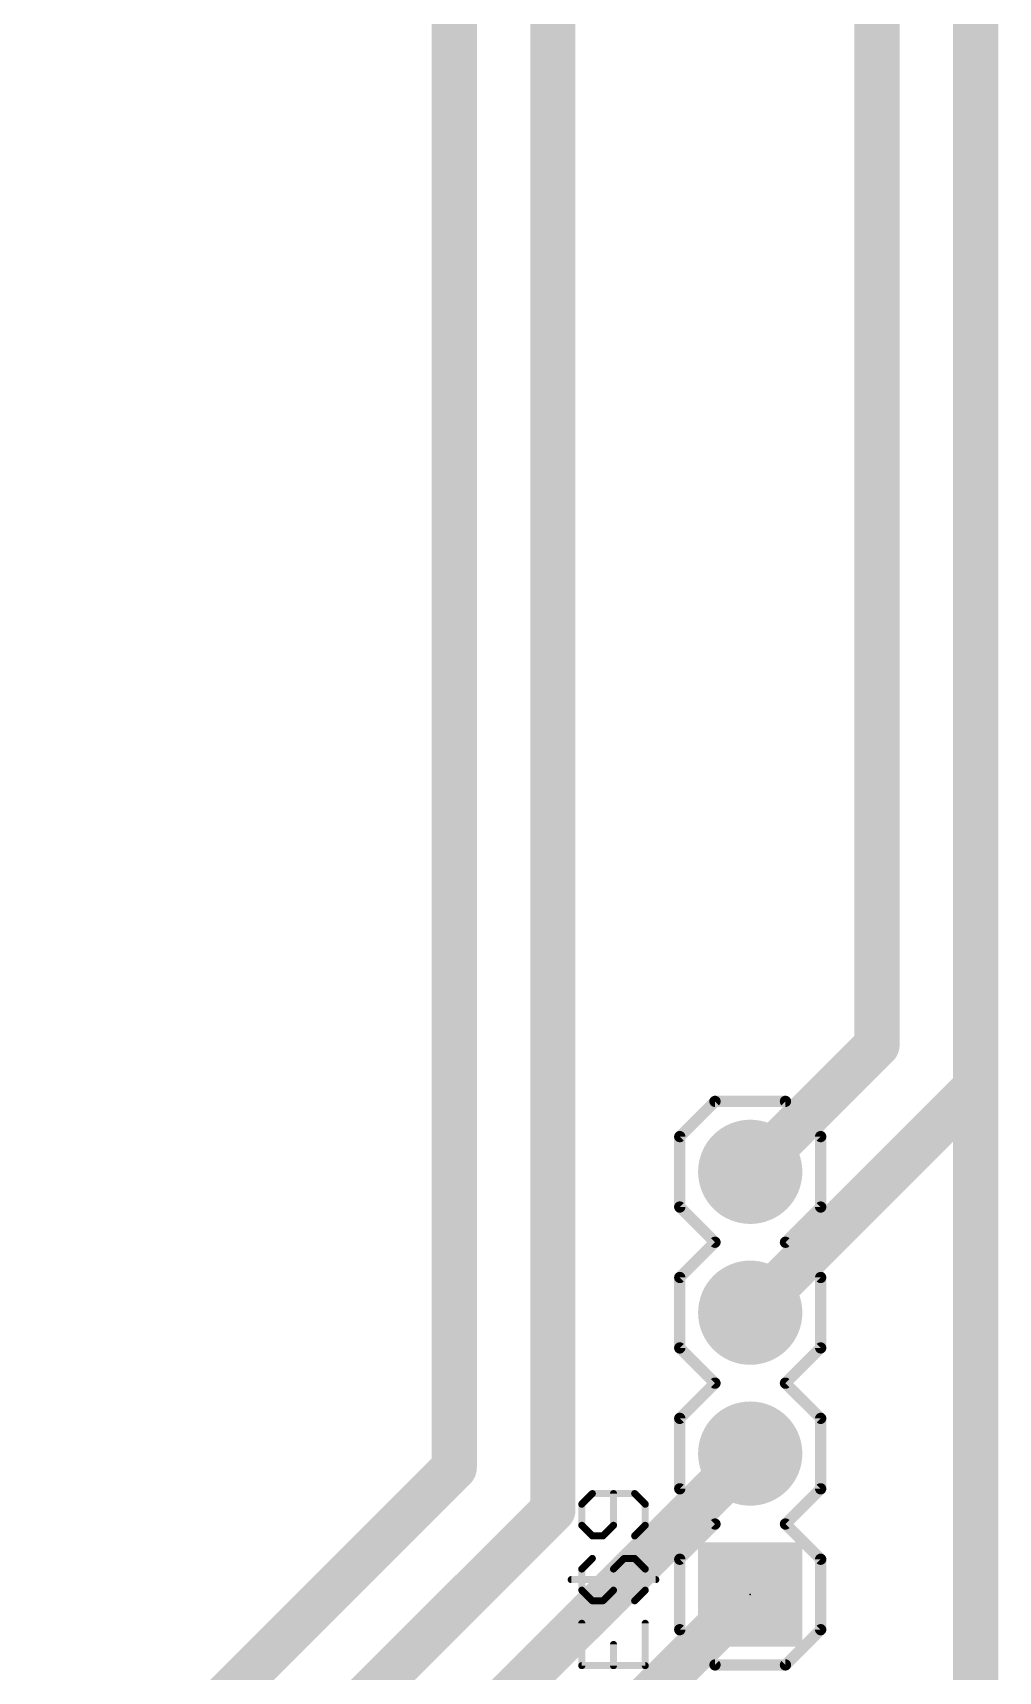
# Model space of a CAD drawing. Extents: x -209 to 66, y -44 to 97.
# Drawn here: x -9.12 to 8.28, y 1.16 to 30.7 of the extents above; entities that cross this region are included whole.
import ezdxf

# ---------------------------------------------------------------- set-up
doc = ezdxf.new("R2010")
doc.units = 0
for name, color, linetype in [('1', 22, 'CONTINUOUS'), ('17', 82, 'CONTINUOUS'), ('21', 253, 'CONTINUOUS'), ('23', 7, 'CONTINUOUS'), ('25', 253, 'CONTINUOUS'), ('51', 253, 'CONTINUOUS')]:
    doc.layers.add(name, color=color, linetype=linetype)

# ---------------------------------------------------------------- blocks, each defined once
blk = doc.blocks.new('RECT')
blk.add_solid([(-0.5, -0.5), (0.5, -0.5), (-0.5, 0.5), (0.5, 0.5)])
blk = doc.blocks.new('SQUAREP')
blk.add_solid([(-0.5, -0.5), (0.5, -0.5), (-0.5, 0.5), (0.5, 0.5)])
blk = doc.blocks.new('ROUNDP')
at = {"const_width": 0.5}
blk.add_lwpolyline([(0, -0.25, 1), (0, 0.25, 1), (0, -0.25)], format="xyb", dxfattribs=at)

msp = doc.modelspace()

# ---------------------------------------------------------------- linework, layer by layer
at = {"layer": '1'}
for points, const_width in [([(7.874, 41.656), (7.874, 11.684)], 0.8128), ([(6.096, 40.894), (6.096, 12.446)], 0.8128), ([(-1.524, 4.826), (-1.524, 35.306)], 0.8128), ([(0.254, 4.064), (0.254, 34.544)], 0.8128), ([(6.096, 12.446), (3.81, 10.16)], 0.8128), ([(7.874, 11.684), (3.81, 7.62)], 0.8128), ([(7.874, 11.684), (7.874, -22.098)], 0.8128), ([(3.81, 10.16), (3.81, 9.906)], 1.27), ([(3.81, 7.62), (3.81, 7.366)], 1.27), ([(3.81, 5.08), (3.81, 5.334)], 1.27), ([(-16.002, -14.732), (3.81, 5.08)], 0.8128), ([(-17.018, -10.668), (-1.524, 4.826)], 0.8128), ([(-16.51, -12.7), (0.254, 4.064)], 0.8128), ([(3.81, 2.54), (3.81, 2.794)], 1.27), ([(-15.494, -16.764), (3.81, 2.54)], 0.8128)]:
    msp.add_lwpolyline(points, dxfattribs=dict(at, const_width=const_width))
for points, const_width in [([(6.2397, 12.3023, 1), (5.9523, 12.5897)], 0.4064), ([(5.8928, 12.446, 1), (6.2992, 12.446)], 0.4064), ([(8.0772, 11.684, 1), (7.6708, 11.684)], 0.4064), ([(7.6708, 11.684, 1), (8.0772, 11.684)], 0.4064), ([(8.0177, 11.5403, 1), (7.7303, 11.8277)], 0.4064), ([(4.1275, 10.16, 1), (3.4925, 10.16)], 0.635), ([(3.6663, 10.3037, 1), (3.9537, 10.0163)], 0.4064), ([(3.4925, 9.906, 1), (4.1275, 9.906)], 0.635), ([(4.1275, 7.62, 1), (3.4925, 7.62)], 0.635), ([(3.4925, 7.366, 1), (4.1275, 7.366)], 0.635), ([(3.6663, 7.7637, 1), (3.9537, 7.4763)], 0.4064), ([(4.1275, 5.334, 1), (3.4925, 5.334)], 0.635), ([(3.4925, 5.08, 1), (4.1275, 5.08)], 0.635), ([(3.9537, 4.9363, 1), (3.6663, 5.2237)], 0.4064), ([(-1.7272, 4.826, 1), (-1.3208, 4.826)], 0.4064), ([(-1.3803, 4.6823, 1), (-1.6677, 4.9697)], 0.4064), ([(0.3977, 3.9203, 1), (0.1103, 4.2077)], 0.4064), ([(0.0508, 4.064, 1), (0.4572, 4.064)], 0.4064), ([(4.1275, 2.794, 1), (3.4925, 2.794)], 0.635), ([(3.4925, 2.54, 1), (4.1275, 2.54)], 0.635), ([(3.9537, 2.3963, 1), (3.6663, 2.6837)], 0.4064)]:
    msp.add_lwpolyline(points, format="xyb", dxfattribs=dict(at, const_width=const_width))
at = {"layer": '21', "const_width": 0.2032}
for points in [[(2.54, 10.795), (3.175, 11.43)], [(3.175, 11.43), (4.445, 11.43)], [(4.445, 11.43), (5.08, 10.795)], [(2.54, 9.525), (2.54, 10.795)], [(5.08, 10.795), (5.08, 9.525)], [(2.54, 9.525), (3.175, 8.89)], [(4.445, 8.89), (5.08, 9.525)], [(2.54, 8.255), (3.175, 8.89)], [(4.445, 8.89), (5.08, 8.255)], [(2.54, 6.985), (2.54, 8.255)], [(5.08, 8.255), (5.08, 6.985)], [(3.175, 6.35), (2.54, 6.985)], [(5.08, 6.985), (4.445, 6.35)], [(2.54, 5.715), (3.175, 6.35)], [(4.445, 6.35), (5.08, 5.715)], [(2.54, 4.445), (2.54, 5.715)], [(5.08, 5.715), (5.08, 4.445)], [(3.175, 3.81), (2.54, 4.445)], [(5.08, 4.445), (4.445, 3.81)], [(2.54, 3.175), (3.175, 3.81)], [(4.445, 3.81), (5.08, 3.175)], [(2.54, 1.905), (2.54, 3.175)], [(5.08, 3.175), (5.08, 1.905)], [(2.54, 1.905), (3.175, 1.27)], [(4.445, 1.27), (5.08, 1.905)], [(3.175, 1.27), (4.445, 1.27)]]:
    msp.add_lwpolyline(points, dxfattribs=at)
at = {"layer": '21', "const_width": 0.1016}
for points in [[(3.175, 11.4808, 1), (3.175, 11.3792)], [(3.2109, 11.3941, 1), (3.1391, 11.4659)], [(4.4809, 11.4659, 1), (4.4091, 11.3941)], [(4.445, 11.3792, 1), (4.445, 11.4808)], [(2.5908, 10.795, 1), (2.4892, 10.795)], [(2.5041, 10.8309, 1), (2.5759, 10.7591)], [(5.1308, 10.795, 1), (5.0292, 10.795)], [(5.0441, 10.7591, 1), (5.1159, 10.8309)], [(2.5759, 9.5609, 1), (2.5041, 9.4891)], [(2.4892, 9.525, 1), (2.5908, 9.525)], [(5.0292, 9.525, 1), (5.1308, 9.525)], [(5.1159, 9.4891, 1), (5.0441, 9.5609)], [(3.2109, 8.8541, 1), (3.1391, 8.9259)], [(3.1391, 8.8541, 1), (3.2109, 8.9259)], [(4.4809, 8.9259, 1), (4.4091, 8.8541)], [(4.4091, 8.9259, 1), (4.4809, 8.8541)], [(2.5908, 8.255, 1), (2.4892, 8.255)], [(2.5041, 8.2909, 1), (2.5759, 8.2191)], [(5.1308, 8.255, 1), (5.0292, 8.255)], [(5.0441, 8.2191, 1), (5.1159, 8.2909)], [(2.5759, 7.0209, 1), (2.5041, 6.9491)], [(2.4892, 6.985, 1), (2.5908, 6.985)], [(5.0292, 6.985, 1), (5.1308, 6.985)], [(5.1159, 6.9491, 1), (5.0441, 7.0209)], [(3.2109, 6.3141, 1), (3.1391, 6.3859)], [(3.1391, 6.3141, 1), (3.2109, 6.3859)], [(4.4809, 6.3859, 1), (4.4091, 6.3141)], [(4.4091, 6.3859, 1), (4.4809, 6.3141)], [(2.5908, 5.715, 1), (2.4892, 5.715)], [(2.5041, 5.7509, 1), (2.5759, 5.6791)], [(5.1308, 5.715, 1), (5.0292, 5.715)], [(5.0441, 5.6791, 1), (5.1159, 5.7509)], [(2.5759, 4.4809, 1), (2.5041, 4.4091)], [(2.4892, 4.445, 1), (2.5908, 4.445)], [(5.0292, 4.445, 1), (5.1308, 4.445)], [(5.1159, 4.4091, 1), (5.0441, 4.4809)], [(3.2109, 3.7741, 1), (3.1391, 3.8459)], [(3.1391, 3.7741, 1), (3.2109, 3.8459)], [(4.4809, 3.8459, 1), (4.4091, 3.7741)], [(4.4091, 3.8459, 1), (4.4809, 3.7741)], [(2.5908, 3.175, 1), (2.4892, 3.175)], [(2.5041, 3.2109, 1), (2.5759, 3.1391)], [(5.1308, 3.175, 1), (5.0292, 3.175)], [(5.0441, 3.1391, 1), (5.1159, 3.2109)], [(2.5759, 1.9409, 1), (2.5041, 1.8691)], [(2.4892, 1.905, 1), (2.5908, 1.905)], [(5.0292, 1.905, 1), (5.1308, 1.905)], [(5.1159, 1.8691, 1), (5.0441, 1.9409)], [(3.175, 1.3208, 1), (3.175, 1.2192)], [(3.1391, 1.2341, 1), (3.2109, 1.3059)], [(4.4091, 1.3059, 1), (4.4809, 1.2341)], [(4.445, 1.2192, 1), (4.445, 1.3208)]]:
    msp.add_lwpolyline(points, format="xyb", dxfattribs=at)
at = {"layer": '23'}
msp.add_point((3.81, 2.54), dxfattribs=at)
at = {"layer": '25', "const_width": 0.127}
for points in [[(0.9644, 4.3587), (0.7737, 4.1681)], [(0.7737, 4.1681), (0.7737, 3.7868)], [(1.727, 4.3587), (0.9644, 4.3587)], [(1.3457, 3.7868), (1.3457, 4.3587)], [(1.9177, 4.1681), (1.727, 4.3587)], [(1.9177, 3.7868), (1.9177, 4.1681)], [(0.7737, 3.7868), (0.9644, 3.5961)], [(1.1551, 3.5961), (1.3457, 3.7868)], [(1.727, 3.5961), (1.9177, 3.7868)], [(0.9644, 3.5961), (1.1551, 3.5961)], [(0.7737, 2.9987), (0.9644, 3.1893)], [(1.5364, 3.1893), (1.3457, 2.9987)], [(1.727, 3.1893), (1.5364, 3.1893)], [(1.9177, 2.9987), (1.727, 3.1893)], [(0.7737, 2.6174), (0.7737, 2.9987)], [(1.3457, 2.9987), (1.3457, 2.6174)], [(1.9177, 2.6174), (1.9177, 2.9987)], [(0.5831, 2.808), (2.1084, 2.808)], [(0.9644, 2.4267), (0.7737, 2.6174)], [(1.3457, 2.6174), (1.1551, 2.4267)], [(1.727, 2.4267), (1.9177, 2.6174)], [(1.1551, 2.4267), (0.9644, 2.4267)], [(0.7737, 2.02), (0.7737, 1.2573)], [(1.9177, 1.2573), (1.9177, 2.02)], [(1.3457, 1.2573), (1.3457, 1.6386)], [(0.7737, 1.2573), (1.9177, 1.2573)]]:
    msp.add_lwpolyline(points, dxfattribs=at)
at = {"layer": '25', "const_width": 0.0635}
for points in [[(0.8055, 4.1681, 1), (0.742, 4.1681)], [(0.7513, 4.1905, 1), (0.7962, 4.1456)], [(0.9644, 4.3905, 1), (0.9644, 4.327)], [(0.9868, 4.3363, 1), (0.9419, 4.3812)], [(1.3775, 4.3587, 1), (1.314, 4.3587)], [(1.7495, 4.3812, 1), (1.7046, 4.3363)], [(1.727, 4.327, 1), (1.727, 4.3905)], [(1.9495, 4.1681, 1), (1.886, 4.1681)], [(1.8952, 4.1456, 1), (1.9402, 4.1905)], [(0.7962, 3.8092, 1), (0.7513, 3.7643)], [(1.3682, 3.7643, 1), (1.3233, 3.8092)], [(1.9402, 3.7643, 1), (1.8952, 3.8092)], [(0.742, 3.7868, 1), (0.8055, 3.7868)], [(0.9644, 3.6278, 1), (0.9644, 3.5643)], [(0.9419, 3.5736, 1), (0.9868, 3.6185)], [(1.1326, 3.6185, 1), (1.1775, 3.5736)], [(1.1551, 3.5643, 1), (1.1551, 3.6278)], [(1.314, 3.7868, 1), (1.3775, 3.7868)], [(1.7046, 3.6185, 1), (1.7495, 3.5736)], [(1.886, 3.7868, 1), (1.9495, 3.7868)], [(0.9868, 3.1669, 1), (0.9419, 3.2118)], [(1.5364, 3.2211, 1), (1.5364, 3.1576)], [(1.5588, 3.1669, 1), (1.5139, 3.2118)], [(1.7495, 3.2118, 1), (1.7046, 3.1669)], [(1.727, 3.1576, 1), (1.727, 3.2211)], [(0.8055, 2.9987, 1), (0.742, 2.9987)], [(0.7513, 3.0211, 1), (0.7962, 2.9762)], [(1.3775, 2.9987, 1), (1.314, 2.9987)], [(1.3233, 3.0211, 1), (1.3682, 2.9762)], [(1.9495, 2.9987, 1), (1.886, 2.9987)], [(1.8952, 2.9762, 1), (1.9402, 3.0211)], [(0.5831, 2.8398, 1), (0.5831, 2.7763)], [(0.7962, 2.6398, 1), (0.7513, 2.5949)], [(1.3682, 2.5949, 1), (1.3233, 2.6398)], [(1.9402, 2.5949, 1), (1.8952, 2.6398)], [(2.1084, 2.7763, 1), (2.1084, 2.8398)], [(0.742, 2.6174, 1), (0.8055, 2.6174)], [(0.9644, 2.4584, 1), (0.9644, 2.3949)], [(0.9419, 2.4042, 1), (0.9868, 2.4491)], [(1.1326, 2.4491, 1), (1.1775, 2.4042)], [(1.1551, 2.3949, 1), (1.1551, 2.4584)], [(1.314, 2.6174, 1), (1.3775, 2.6174)], [(1.7046, 2.4491, 1), (1.7495, 2.4042)], [(1.886, 2.6174, 1), (1.9495, 2.6174)], [(0.8055, 2.02, 1), (0.742, 2.02)], [(1.9495, 2.02, 1), (1.886, 2.02)], [(1.3775, 1.6386, 1), (1.314, 1.6386)], [(0.7737, 1.2891, 1), (0.7737, 1.2256)], [(0.742, 1.2573, 1), (0.8055, 1.2573)], [(1.314, 1.2573, 1), (1.3775, 1.2573)], [(1.886, 1.2573, 1), (1.9495, 1.2573)], [(1.9177, 1.2256, 1), (1.9177, 1.2891)]]:
    msp.add_lwpolyline(points, format="xyb", dxfattribs=at)

# ---------------------------------------------------------------- block references
at = {"layer": '17', "xscale": 1.8796, "yscale": 1.8796, "rotation": 180}
for name, p in [('ROUNDP', (3.81, 10.16)), ('ROUNDP', (3.81, 10.16)), ('ROUNDP', (3.81, 7.62)), ('ROUNDP', (3.81, 7.62)), ('ROUNDP', (3.81, 5.08)), ('ROUNDP', (3.81, 5.08)), ('SQUAREP', (3.81, 2.54)), ('SQUAREP', (3.81, 2.54))]:
    msp.add_blockref(name, p, dxfattribs=at)
at = {"layer": '51', "xscale": 0.508, "yscale": 0.508, "rotation": 90}
for p in [(3.81, 10.16), (3.81, 7.62), (3.81, 5.08), (3.81, 2.54)]:
    msp.add_blockref('RECT', p, dxfattribs=at)

doc.saveas('drawing.dxf')
